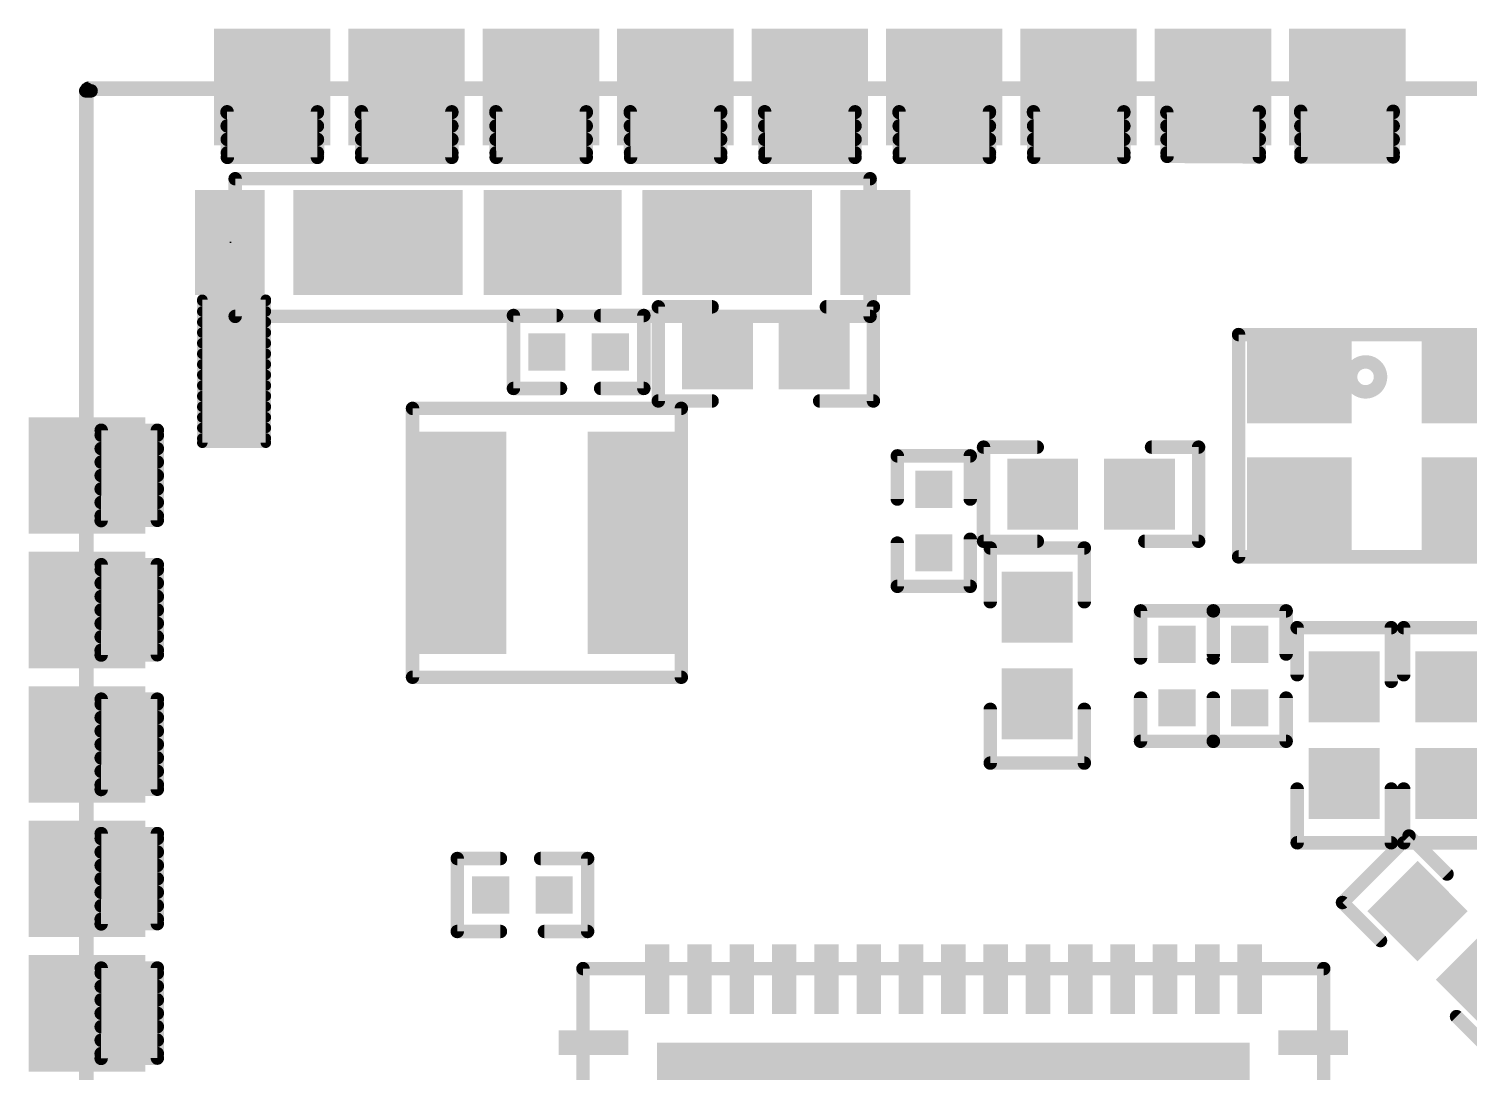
# Model space of a CAD drawing. Extents: x -11.5 to 17.2, y -4.8 to 16.3.
# Drawn here: x -10.93 to 2.68, y 6.48 to 16.33 of the extents above; entities that cross this region are included whole.
import ezdxf

# ---------------------------------------------------------------- set-up
doc = ezdxf.new("R2010")
doc.units = 0
for name, color, linetype in [('19', 53, 'CONTINUOUS'), ('20', 7, 'CONTINUOUS'), ('21', 253, 'CONTINUOUS'), ('29', 253, 'CONTINUOUS')]:
    doc.layers.add(name, color=color, linetype=linetype)

# ---------------------------------------------------------------- blocks, each defined once
blk = doc.blocks.new('RECT')
blk.add_solid([(-0.5, -0.5), (0.5, -0.5), (-0.5, 0.5), (0.5, 0.5)])
blk = doc.blocks.new('SQUAREP')
blk.add_solid([(-0.5, -0.5), (0.5, -0.5), (-0.5, 0.5), (0.5, 0.5)])

msp = doc.modelspace()

# ---------------------------------------------------------------- linework, layer by layer
at = {"layer": '19'}
msp.add_line((-9.0266, 14.318), (-9.0145, 14.318), dxfattribs=at)
at = {"layer": '20', "const_width": 0.0635}
for points in [[(-10.3568, 15.748, 1), (-10.4204, 15.748)], [(-10.3886, 15.7798, 1), (-10.3886, 15.7163)], [(-10.3632, 15.8052, 1), (-10.3632, 15.7416)], [(-10.3378, 15.7163, 1), (-10.3378, 15.7798)]]:
    msp.add_lwpolyline(points, format="xyb", dxfattribs=at)
at = {"layer": '20', "const_width": 0.127}
for points in [[(-10.3886, -4.2418), (-10.3886, 15.748)], [(-10.3886, 15.748), (-10.3378, 15.748)], [(-10.3632, 15.7734), (17.1196, 15.7734)]]:
    msp.add_lwpolyline(points, dxfattribs=at)
at = {"layer": '21'}
for points, const_width in [([(-10.377, 15.7962, 1), (-10.377, 15.7326)], 0.0635), ([(-10.3453, 15.7644, 1), (-10.4088, 15.7644)], 0.0635), ([(-8.9449, 14.918, 1), (-9.0084, 14.918)], 0.0635), ([(-8.9766, 14.9497, 1), (-8.9766, 14.8862)], 0.0635), ([(-2.9449, 14.918, 1), (-3.0084, 14.918)], 0.0635), ([(-2.9766, 14.8862, 1), (-2.9766, 14.9497)], 0.0635), ([(-4.9778, 13.7397, 1), (-4.9778, 13.6761)], 0.0635), ([(-4.9461, 13.7079, 1), (-5.0095, 13.7079)], 0.0635), ([(-4.4698, 13.6761, 1), (-4.4698, 13.7397)], 0.0635), ([(-3.3903, 13.7397, 1), (-3.3903, 13.6761)], 0.0635), ([(-2.9141, 13.7079, 1), (-2.9776, 13.7079)], 0.0635), ([(-2.9458, 13.6761, 1), (-2.9458, 13.7397)], 0.0635), ([(-8.9766, 13.6497, 1), (-8.9766, 13.5862)], 0.0635), ([(-9.0084, 13.618, 1), (-8.9449, 13.618)], 0.0635), ([(-6.347, 13.6577, 1), (-6.347, 13.5942)], 0.0635), ([(-6.3153, 13.6259, 1), (-6.3788, 13.6259)], 0.0635), ([(-5.939, 13.5942, 1), (-5.939, 13.6577)], 0.0635), ([(-5.523, 13.6577, 1), (-5.523, 13.5942)], 0.0635), ([(-5.0833, 13.6259, 1), (-5.1467, 13.6259)], 0.0635), ([(-5.115, 13.5942, 1), (-5.115, 13.6577)], 0.0635), ([(-3.0084, 13.618, 1), (-2.9449, 13.618)], 0.0635), ([(-2.9766, 13.5862, 1), (-2.9766, 13.6497)], 0.0635), ([(0.505, 13.4778, 1), (0.505, 13.4143)], 0.0635), ([(0.5368, 13.446, 1), (0.4733, 13.446)], 0.0635), ([(1.705, 12.9046, 1), (1.705, 13.1874, 1), (1.705, 12.9046)], 0.127), ([(-6.347, 12.9687, 1), (-6.347, 12.9052)], 0.0635), ([(-6.3788, 12.9369, 1), (-6.3153, 12.9369)], 0.0635), ([(-5.9025, 12.9052, 1), (-5.9025, 12.9687)], 0.0635), ([(-5.523, 12.9687, 1), (-5.523, 12.9052)], 0.0635), ([(-5.1467, 12.9369, 1), (-5.0833, 12.9369)], 0.0635), ([(-5.115, 12.9052, 1), (-5.115, 12.9687)], 0.0635), ([(-7.2691, 12.749, 1), (-7.3326, 12.749)], 0.0635), ([(-7.3008, 12.7808, 1), (-7.3008, 12.7172)], 0.0635), ([(-4.9778, 12.8507, 1), (-4.9778, 12.7872)], 0.0635), ([(-5.0095, 12.8189, 1), (-4.9461, 12.8189)], 0.0635), ([(-4.7291, 12.749, 1), (-4.7926, 12.749)], 0.0635), ([(-4.7608, 12.7172, 1), (-4.7608, 12.7808)], 0.0635), ([(-4.4698, 12.7872, 1), (-4.4698, 12.8507)], 0.0635), ([(-3.4538, 12.8507, 1), (-3.4538, 12.7872)], 0.0635), ([(-2.9776, 12.8189, 1), (-2.9141, 12.8189)], 0.0635), ([(-2.9458, 12.7872, 1), (-2.9458, 12.8507)], 0.0635), ([(-1.905, 12.4143, 1), (-1.905, 12.3507)], 0.0635), ([(-1.8733, 12.3825, 1), (-1.9367, 12.3825)], 0.0635), ([(-1.397, 12.3507, 1), (-1.397, 12.4143)], 0.0635), ([(-0.3175, 12.4143, 1), (-0.3175, 12.3507)], 0.0635), ([(0.1588, 12.3825, 1), (0.0953, 12.3825)], 0.0635), ([(0.127, 12.3507, 1), (0.127, 12.4143)], 0.0635), ([(-2.6877, 12.3, 1), (-2.7513, 12.3)], 0.0635), ([(-2.7195, 12.3318, 1), (-2.7195, 12.2683)], 0.0635), ([(-1.9988, 12.3, 1), (-2.0623, 12.3)], 0.0635), ([(-2.0305, 12.2683, 1), (-2.0305, 12.3318)], 0.0635), ([(-2.7513, 11.892, 1), (-2.6877, 11.892)], 0.0635), ([(-2.0623, 11.892, 1), (-1.9988, 11.892)], 0.0635), ([(-1.9988, 11.5125, 1), (-2.0623, 11.5125)], 0.0635), ([(-2.6877, 11.476, 1), (-2.7513, 11.476)], 0.0635), ([(-1.905, 11.5253, 1), (-1.905, 11.4618)], 0.0635), ([(-1.9367, 11.4935, 1), (-1.8733, 11.4935)], 0.0635), ([(-1.8415, 11.4618, 1), (-1.8415, 11.3982)], 0.0635), ([(-1.8098, 11.43, 1), (-1.8733, 11.43)], 0.0635), ([(-1.397, 11.4618, 1), (-1.397, 11.5253)], 0.0635), ([(-0.9207, 11.43, 1), (-0.9843, 11.43)], 0.0635), ([(-0.9525, 11.3982, 1), (-0.9525, 11.4618)], 0.0635), ([(-0.381, 11.5253, 1), (-0.381, 11.4618)], 0.0635), ([(0.0953, 11.4935, 1), (0.1588, 11.4935)], 0.0635), ([(0.127, 11.4618, 1), (0.127, 11.5253)], 0.0635), ([(0.505, 11.3778, 1), (0.505, 11.3142)], 0.0635), ([(0.4733, 11.346, 1), (0.5368, 11.346)], 0.0635), ([(-2.7513, 11.068, 1), (-2.6877, 11.068)], 0.0635), ([(-2.7195, 11.0998, 1), (-2.7195, 11.0363)], 0.0635), ([(-2.0623, 11.068, 1), (-1.9988, 11.068)], 0.0635), ([(-2.0305, 11.0363, 1), (-2.0305, 11.0998)], 0.0635), ([(-1.8733, 10.922, 1), (-1.8098, 10.922)], 0.0635), ([(-0.9843, 10.922, 1), (-0.9207, 10.922)], 0.0635), ([(-0.4215, 10.8678, 1), (-0.4215, 10.8042)], 0.0635), ([(-0.3898, 10.836, 1), (-0.4533, 10.836)], 0.0635), ([(0.2655, 10.8678, 1), (0.2655, 10.8042)], 0.0635), ([(0.2973, 10.836, 1), (0.2338, 10.836)], 0.0635), ([(0.2993, 10.836, 1), (0.2358, 10.836)], 0.0635), ([(0.2675, 10.8042, 1), (0.2675, 10.8678)], 0.0635), ([(0.9863, 10.836, 1), (0.9227, 10.836)], 0.0635), ([(0.9545, 10.8042, 1), (0.9545, 10.8678)], 0.0635), ([(1.0585, 10.709, 1), (1.0585, 10.6455)], 0.0635), ([(1.0902, 10.6772, 1), (1.0268, 10.6772)], 0.0635), ([(1.9792, 10.6772, 1), (1.9158, 10.6772)], 0.0635), ([(1.9475, 10.6455, 1), (1.9475, 10.709)], 0.0635), ([(2.0973, 10.6772, 1), (2.0337, 10.6772)], 0.0635), ([(2.0655, 10.709, 1), (2.0655, 10.6455)], 0.0635), ([(-0.4533, 10.3915, 1), (-0.3898, 10.3915)], 0.0635), ([(0.2338, 10.3915, 1), (0.2973, 10.3915)], 0.0635), ([(0.2358, 10.428, 1), (0.2993, 10.428)], 0.0635), ([(0.9227, 10.428, 1), (0.9863, 10.428)], 0.0635), ([(-7.3326, 10.209, 1), (-7.2691, 10.209)], 0.0635), ([(-7.3008, 10.2408, 1), (-7.3008, 10.1772)], 0.0635), ([(-4.7926, 10.209, 1), (-4.7291, 10.209)], 0.0635), ([(-4.7608, 10.1772, 1), (-4.7608, 10.2408)], 0.0635), ([(1.0268, 10.2327, 1), (1.0902, 10.2327)], 0.0635), ([(2.0337, 10.2327, 1), (2.0973, 10.2327)], 0.0635), ([(-0.3898, 10.012, 1), (-0.4533, 10.012)], 0.0635), ([(0.2973, 10.012, 1), (0.2338, 10.012)], 0.0635), ([(0.2993, 10.012, 1), (0.2358, 10.012)], 0.0635), ([(0.9863, 10.012, 1), (0.9227, 10.012)], 0.0635), ([(1.9158, 10.1692, 1), (1.9792, 10.1692)], 0.0635), ([(-1.8098, 9.906, 1), (-1.8733, 9.906)], 0.0635), ([(-0.9207, 9.906, 1), (-0.9843, 9.906)], 0.0635), ([(-0.4215, 9.6358, 1), (-0.4215, 9.5723)], 0.0635), ([(0.2655, 9.6358, 1), (0.2655, 9.5723)], 0.0635), ([(0.2675, 9.5723, 1), (0.2675, 9.6358)], 0.0635), ([(0.9545, 9.5723, 1), (0.9545, 9.6358)], 0.0635), ([(-0.4533, 9.604, 1), (-0.3898, 9.604)], 0.0635), ([(0.2338, 9.604, 1), (0.2973, 9.604)], 0.0635), ([(0.2358, 9.604, 1), (0.2993, 9.604)], 0.0635), ([(0.9227, 9.604, 1), (0.9863, 9.604)], 0.0635), ([(-1.8415, 9.4298, 1), (-1.8415, 9.3662)], 0.0635), ([(-1.8733, 9.398, 1), (-1.8098, 9.398)], 0.0635), ([(-0.9843, 9.398, 1), (-0.9207, 9.398)], 0.0635), ([(-0.9525, 9.3662, 1), (-0.9525, 9.4298)], 0.0635), ([(1.0902, 9.1532, 1), (1.0268, 9.1532)], 0.0635), ([(1.9792, 9.1532, 1), (1.9158, 9.1532)], 0.0635), ([(2.0973, 9.1532, 1), (2.0337, 9.1532)], 0.0635), ([(2.138, 8.732, 1), (2.0931, 8.6871)], 0.0635), ([(2.138, 8.6871, 1), (2.0931, 8.732)], 0.0635), ([(1.0585, 8.677, 1), (1.0585, 8.6135)], 0.0635), ([(1.0268, 8.6452, 1), (1.0902, 8.6452)], 0.0635), ([(1.9158, 8.6452, 1), (1.9792, 8.6452)], 0.0635), ([(1.9475, 8.6135, 1), (1.9475, 8.677)], 0.0635), ([(2.0337, 8.6452, 1), (2.0973, 8.6452)], 0.0635), ([(2.0655, 8.677, 1), (2.0655, 8.6135)], 0.0635), ([(-6.878, 8.5283, 1), (-6.878, 8.4648)], 0.0635), ([(-6.8463, 8.4965, 1), (-6.9097, 8.4965)], 0.0635), ([(-6.47, 8.4648, 1), (-6.47, 8.5283)], 0.0635), ([(-6.0905, 8.5283, 1), (-6.0905, 8.4648)], 0.0635), ([(-5.6143, 8.4965, 1), (-5.6777, 8.4965)], 0.0635), ([(-5.646, 8.4648, 1), (-5.646, 8.5283)], 0.0635), ([(2.4523, 8.3279, 1), (2.4972, 8.3728)], 0.0635), ([(1.5093, 8.1034, 1), (1.4644, 8.0585)], 0.0635), ([(1.4644, 8.1034, 1), (1.5093, 8.0585)], 0.0635), ([(-6.878, 7.8392, 1), (-6.878, 7.7758)], 0.0635), ([(-6.9097, 7.8075, 1), (-6.8463, 7.8075)], 0.0635), ([(-6.47, 7.7758, 1), (-6.47, 7.8392)], 0.0635), ([(-6.054, 7.8392, 1), (-6.054, 7.7758)], 0.0635), ([(-5.6777, 7.8075, 1), (-5.6143, 7.8075)], 0.0635), ([(-5.646, 7.7758, 1), (-5.646, 7.8392)], 0.0635), ([(1.8236, 7.6993, 1), (1.8686, 7.7442)], 0.0635), ([(-5.69, 7.4888, 1), (-5.69, 7.4253)], 0.0635), ([(-5.6583, 7.457, 1), (-5.7218, 7.457)], 0.0635), ([(1.3417, 7.457, 1), (1.2783, 7.457)], 0.0635), ([(1.31, 7.4253, 1), (1.31, 7.4888)], 0.0635), ([(2.587, 7.0257, 1), (2.5421, 6.9808)], 0.0635)]:
    msp.add_lwpolyline(points, format="xyb", dxfattribs=dict(at, const_width=const_width))
at = {"layer": '21', "const_width": 0.127}
for points in [[(17.123, 15.7644), (-10.377, 15.7644)], [(-10.377, -4.2356), (-10.377, 15.7644)], [(-8.9766, 14.918), (-8.9766, 13.618)], [(-2.9766, 14.918), (-8.9766, 14.918)], [(-2.9766, 13.618), (-2.9766, 14.918)], [(-4.9778, 12.8189), (-4.9778, 13.7079)], [(-4.9778, 13.7079), (-4.4698, 13.7079)], [(-2.9458, 13.7079), (-3.3903, 13.7079)], [(-2.9458, 12.8189), (-2.9458, 13.7079)], [(-8.9766, 13.618), (-2.9766, 13.618)], [(-5.939, 13.6259), (-6.347, 13.6259)], [(-6.347, 13.6259), (-6.347, 12.9369)], [(-5.523, 13.6259), (-5.115, 13.6259)], [(-5.115, 13.6259), (-5.115, 12.9369)], [(0.505, 13.446), (3.205, 13.446)], [(0.505, 11.346), (0.505, 13.446)], [(-6.347, 12.9369), (-5.9025, 12.9369)], [(-5.115, 12.9369), (-5.523, 12.9369)], [(-7.3008, 10.209), (-7.3008, 12.749)], [(-7.3008, 12.749), (-4.7608, 12.749)], [(-4.4698, 12.8189), (-4.9778, 12.8189)], [(-4.7608, 12.749), (-4.7608, 10.209)], [(-3.4538, 12.8189), (-2.9458, 12.8189)], [(-1.905, 11.4935), (-1.905, 12.3825)], [(-1.905, 12.3825), (-1.397, 12.3825)], [(0.127, 12.3825), (-0.3175, 12.3825)], [(0.127, 11.4935), (0.127, 12.3825)], [(-2.7195, 11.892), (-2.7195, 12.3)], [(-2.7195, 12.3), (-2.0305, 12.3)], [(-2.0305, 12.3), (-2.0305, 11.892)], [(-2.0305, 11.068), (-2.0305, 11.5125)], [(-2.7195, 11.476), (-2.7195, 11.068)], [(-1.397, 11.4935), (-1.905, 11.4935)], [(-0.9525, 11.43), (-1.8415, 11.43)], [(-1.8415, 11.43), (-1.8415, 10.922)], [(-0.9525, 10.922), (-0.9525, 11.43)], [(-0.381, 11.4935), (0.127, 11.4935)], [(3.205, 11.346), (0.505, 11.346)], [(-2.7195, 11.068), (-2.0305, 11.068)], [(0.2675, 10.836), (-0.4215, 10.836)], [(-0.4215, 10.836), (-0.4215, 10.3915)], [(0.9545, 10.836), (0.2655, 10.836)], [(0.2655, 10.836), (0.2655, 10.3915)], [(0.2675, 10.428), (0.2675, 10.836)], [(0.9545, 10.428), (0.9545, 10.836)], [(1.9475, 10.6772), (1.0585, 10.6772)], [(1.0585, 10.6772), (1.0585, 10.2327)], [(1.9475, 10.1692), (1.9475, 10.6772)], [(2.9545, 10.6772), (2.0655, 10.6772)], [(2.0655, 10.6772), (2.0655, 10.2327)], [(-4.7608, 10.209), (-7.3008, 10.209)], [(-0.4215, 9.604), (-0.4215, 10.012)], [(0.2655, 9.604), (0.2655, 10.012)], [(0.2675, 10.012), (0.2675, 9.604)], [(0.9545, 10.012), (0.9545, 9.604)], [(-1.8415, 9.906), (-1.8415, 9.398)], [(-0.9525, 9.398), (-0.9525, 9.906)], [(0.2675, 9.604), (-0.4215, 9.604)], [(0.9545, 9.604), (0.2655, 9.604)], [(-1.8415, 9.398), (-0.9525, 9.398)], [(1.0585, 8.6452), (1.0585, 9.1532)], [(1.9475, 9.1532), (1.9475, 8.6452)], [(2.0655, 8.6452), (2.0655, 9.1532)], [(1.4869, 8.0809), (2.1155, 8.7095)], [(2.1155, 8.7095), (2.4747, 8.3503)], [(1.9475, 8.6452), (1.0585, 8.6452)], [(2.9545, 8.6452), (2.0655, 8.6452)], [(-6.878, 7.8075), (-6.878, 8.4965)], [(-6.878, 8.4965), (-6.47, 8.4965)], [(-5.646, 8.4965), (-6.0905, 8.4965)], [(-5.646, 7.8075), (-5.646, 8.4965)], [(1.8461, 7.7217), (1.4869, 8.0809)], [(-6.47, 7.8075), (-6.878, 7.8075)], [(-6.054, 7.8075), (-5.646, 7.8075)], [(-5.69, 7.457), (1.31, 7.457)], [(-5.69, 0.457), (-5.69, 7.457)], [(1.31, 0.457), (1.31, 7.457)], [(2.5645, 7.0033), (2.9237, 6.6441)]]:
    msp.add_lwpolyline(points, dxfattribs=at)
at = {"layer": '29'}
for points, const_width in [([(-9.0213, 15.5506, 1), (-9.0848, 15.5502)], 0.0635), ([(-9.053, 15.5752, 1), (-9.053, 15.5116)], 0.0635), ([(-9.053, 15.5821, 1), (-9.053, 15.5186)], 0.0635), ([(-8.1674, 15.5499, 1), (-8.2309, 15.5499)], 0.0635), ([(-8.1991, 15.5181, 1), (-8.1991, 15.5816)], 0.0635), ([(-8.1991, 15.5116, 1), (-8.1991, 15.5752)], 0.0635), ([(-7.7513, 15.5506, 1), (-7.8148, 15.5502)], 0.0635), ([(-7.783, 15.5752, 1), (-7.783, 15.5116)], 0.0635), ([(-7.783, 15.5821, 1), (-7.783, 15.5186)], 0.0635), ([(-6.8974, 15.5499, 1), (-6.9609, 15.5499)], 0.0635), ([(-6.9291, 15.5181, 1), (-6.9291, 15.5816)], 0.0635), ([(-6.9291, 15.5116, 1), (-6.9291, 15.5752)], 0.0635), ([(-6.4813, 15.5506, 1), (-6.5448, 15.5502)], 0.0635), ([(-6.513, 15.5752, 1), (-6.513, 15.5116)], 0.0635), ([(-6.513, 15.5821, 1), (-6.513, 15.5186)], 0.0635), ([(-5.6274, 15.5499, 1), (-5.6909, 15.5499)], 0.0635), ([(-5.6591, 15.5181, 1), (-5.6591, 15.5816)], 0.0635), ([(-5.6591, 15.5116, 1), (-5.6591, 15.5752)], 0.0635), ([(-5.2113, 15.5506, 1), (-5.2748, 15.5502)], 0.0635), ([(-5.243, 15.5752, 1), (-5.243, 15.5116)], 0.0635), ([(-5.243, 15.5821, 1), (-5.243, 15.5186)], 0.0635), ([(-4.3574, 15.5499, 1), (-4.4209, 15.5499)], 0.0635), ([(-4.3891, 15.5181, 1), (-4.3891, 15.5816)], 0.0635), ([(-4.3891, 15.5116, 1), (-4.3891, 15.5752)], 0.0635), ([(-3.9413, 15.5506, 1), (-4.0048, 15.5502)], 0.0635), ([(-3.973, 15.5752, 1), (-3.973, 15.5116)], 0.0635), ([(-3.973, 15.5821, 1), (-3.973, 15.5186)], 0.0635), ([(-3.0874, 15.5499, 1), (-3.1509, 15.5499)], 0.0635), ([(-3.1191, 15.5181, 1), (-3.1191, 15.5816)], 0.0635), ([(-3.1191, 15.5116, 1), (-3.1191, 15.5752)], 0.0635), ([(-2.6713, 15.5506, 1), (-2.7348, 15.5502)], 0.0635), ([(-2.703, 15.5752, 1), (-2.703, 15.5116)], 0.0635), ([(-2.703, 15.5821, 1), (-2.703, 15.5186)], 0.0635), ([(-1.8174, 15.5499, 1), (-1.8809, 15.5499)], 0.0635), ([(-1.8491, 15.5181, 1), (-1.8491, 15.5816)], 0.0635), ([(-1.8491, 15.5116, 1), (-1.8491, 15.5752)], 0.0635), ([(-1.4013, 15.5506, 1), (-1.4648, 15.5502)], 0.0635), ([(-1.433, 15.5752, 1), (-1.433, 15.5116)], 0.0635), ([(-1.433, 15.5821, 1), (-1.433, 15.5186)], 0.0635), ([(-0.5474, 15.5499, 1), (-0.6109, 15.5499)], 0.0635), ([(-0.5791, 15.5181, 1), (-0.5791, 15.5816)], 0.0635), ([(-0.5791, 15.5116, 1), (-0.5791, 15.5752)], 0.0635), ([(-0.1413, 15.5456, 1), (-0.2048, 15.5452)], 0.0635), ([(-0.1732, 15.5771, 1), (-0.1729, 15.5136)], 0.0635), ([(-0.173, 15.5752, 1), (-0.173, 15.5116)], 0.0635), ([(0.7326, 15.5499, 1), (0.6691, 15.5499)], 0.0635), ([(0.701, 15.5181, 1), (0.7007, 15.5816)], 0.0635), ([(0.7009, 15.5116, 1), (0.7009, 15.5752)], 0.0635), ([(1.1237, 15.5556, 1), (1.0602, 15.5552)], 0.0635), ([(1.092, 15.5871, 1), (1.092, 15.5236)], 0.0635), ([(1.0921, 15.5752, 1), (1.0921, 15.5116)], 0.0635), ([(1.9976, 15.5549, 1), (1.9341, 15.5549)], 0.0635), ([(1.9659, 15.5231, 1), (1.9659, 15.5866)], 0.0635), ([(1.9659, 15.5116, 1), (1.9659, 15.5752)], 0.0635), ([(-9.0522, 15.4482, 1), (-9.0522, 15.3847)], 0.0635), ([(-8.1991, 15.3847, 1), (-8.1991, 15.4482)], 0.0635), ([(-7.7822, 15.4482, 1), (-7.7822, 15.3847)], 0.0635), ([(-6.9291, 15.3847, 1), (-6.9291, 15.4482)], 0.0635), ([(-6.5122, 15.4482, 1), (-6.5122, 15.3847)], 0.0635), ([(-5.6591, 15.3847, 1), (-5.6591, 15.4482)], 0.0635), ([(-5.2422, 15.4482, 1), (-5.2422, 15.3847)], 0.0635), ([(-4.3891, 15.3847, 1), (-4.3891, 15.4482)], 0.0635), ([(-3.9722, 15.4482, 1), (-3.9722, 15.3847)], 0.0635), ([(-3.1191, 15.3847, 1), (-3.1191, 15.4482)], 0.0635), ([(-2.7022, 15.4482, 1), (-2.7022, 15.3847)], 0.0635), ([(-1.8491, 15.3847, 1), (-1.8491, 15.4482)], 0.0635), ([(-1.4322, 15.4482, 1), (-1.4322, 15.3847)], 0.0635), ([(-0.5791, 15.3847, 1), (-0.5791, 15.4482)], 0.0635), ([(-0.1722, 15.4482, 1), (-0.1722, 15.3847)], 0.0635), ([(0.7009, 15.3847, 1), (0.7009, 15.4482)], 0.0635), ([(1.0929, 15.4482, 1), (1.0929, 15.3847)], 0.0635), ([(1.9659, 15.3847, 1), (1.9659, 15.4482)], 0.0635), ([(-9.0514, 15.3212, 1), (-9.0514, 15.2576)], 0.0635), ([(-8.1991, 15.2576, 1), (-8.1991, 15.3212)], 0.0635), ([(-7.7814, 15.3212, 1), (-7.7814, 15.2576)], 0.0635), ([(-6.9291, 15.2576, 1), (-6.9291, 15.3212)], 0.0635), ([(-6.5114, 15.3212, 1), (-6.5114, 15.2576)], 0.0635), ([(-5.6591, 15.2576, 1), (-5.6591, 15.3212)], 0.0635), ([(-5.2414, 15.3212, 1), (-5.2414, 15.2576)], 0.0635), ([(-4.3891, 15.2576, 1), (-4.3891, 15.3212)], 0.0635), ([(-3.9714, 15.3212, 1), (-3.9714, 15.2576)], 0.0635), ([(-3.1191, 15.2576, 1), (-3.1191, 15.3212)], 0.0635), ([(-2.7014, 15.3212, 1), (-2.7014, 15.2576)], 0.0635), ([(-1.8491, 15.2576, 1), (-1.8491, 15.3212)], 0.0635), ([(-1.4314, 15.3212, 1), (-1.4314, 15.2576)], 0.0635), ([(-0.5791, 15.2576, 1), (-0.5791, 15.3212)], 0.0635), ([(-0.1713, 15.3212, 1), (-0.1713, 15.2576)], 0.0635), ([(0.7009, 15.2576, 1), (0.7009, 15.3212)], 0.0635), ([(1.0937, 15.3212, 1), (1.0937, 15.2576)], 0.0635), ([(1.9659, 15.2576, 1), (1.9659, 15.3212)], 0.0635), ([(-9.0505, 15.1942, 1), (-9.0505, 15.1306)], 0.0635), ([(-9.0503, 15.1511, 1), (-9.0503, 15.0876)], 0.0635), ([(-9.082, 15.1192, 1), (-9.0185, 15.1196)], 0.0635), ([(-8.2309, 15.1194, 1), (-8.1674, 15.1194)], 0.0635), ([(-8.1991, 15.1306, 1), (-8.1991, 15.1942)], 0.0635), ([(-8.1991, 15.0876, 1), (-8.1991, 15.1511)], 0.0635), ([(-7.7805, 15.1942, 1), (-7.7805, 15.1306)], 0.0635), ([(-7.7803, 15.1511, 1), (-7.7803, 15.0876)], 0.0635), ([(-7.812, 15.1192, 1), (-7.7485, 15.1196)], 0.0635), ([(-6.9609, 15.1194, 1), (-6.8974, 15.1194)], 0.0635), ([(-6.9291, 15.1306, 1), (-6.9291, 15.1942)], 0.0635), ([(-6.9291, 15.0876, 1), (-6.9291, 15.1511)], 0.0635), ([(-6.5105, 15.1942, 1), (-6.5105, 15.1306)], 0.0635), ([(-6.5103, 15.1511, 1), (-6.5103, 15.0876)], 0.0635), ([(-6.542, 15.1192, 1), (-6.4785, 15.1196)], 0.0635), ([(-5.6909, 15.1194, 1), (-5.6274, 15.1194)], 0.0635), ([(-5.6591, 15.1306, 1), (-5.6591, 15.1942)], 0.0635), ([(-5.6591, 15.0876, 1), (-5.6591, 15.1511)], 0.0635), ([(-5.2405, 15.1942, 1), (-5.2405, 15.1306)], 0.0635), ([(-5.2403, 15.1511, 1), (-5.2403, 15.0876)], 0.0635), ([(-5.272, 15.1192, 1), (-5.2085, 15.1196)], 0.0635), ([(-4.4209, 15.1194, 1), (-4.3574, 15.1194)], 0.0635), ([(-4.3891, 15.1306, 1), (-4.3891, 15.1942)], 0.0635), ([(-4.3891, 15.0876, 1), (-4.3891, 15.1511)], 0.0635), ([(-3.9705, 15.1942, 1), (-3.9705, 15.1306)], 0.0635), ([(-3.9703, 15.1511, 1), (-3.9703, 15.0876)], 0.0635), ([(-4.002, 15.1192, 1), (-3.9385, 15.1196)], 0.0635), ([(-3.1509, 15.1194, 1), (-3.0874, 15.1194)], 0.0635), ([(-3.1191, 15.1306, 1), (-3.1191, 15.1942)], 0.0635), ([(-3.1191, 15.0876, 1), (-3.1191, 15.1511)], 0.0635), ([(-2.7005, 15.1942, 1), (-2.7005, 15.1306)], 0.0635), ([(-2.7003, 15.1511, 1), (-2.7003, 15.0876)], 0.0635), ([(-2.732, 15.1192, 1), (-2.6685, 15.1196)], 0.0635), ([(-1.8809, 15.1194, 1), (-1.8174, 15.1194)], 0.0635), ([(-1.8491, 15.1306, 1), (-1.8491, 15.1942)], 0.0635), ([(-1.8491, 15.0876, 1), (-1.8491, 15.1511)], 0.0635), ([(-1.4305, 15.1942, 1), (-1.4305, 15.1306)], 0.0635), ([(-1.4303, 15.1511, 1), (-1.4303, 15.0876)], 0.0635), ([(-1.462, 15.1192, 1), (-1.3985, 15.1196)], 0.0635), ([(-0.6109, 15.1194, 1), (-0.5474, 15.1194)], 0.0635), ([(-0.5791, 15.1306, 1), (-0.5791, 15.1942)], 0.0635), ([(-0.5791, 15.0876, 1), (-0.5791, 15.1511)], 0.0635), ([(-0.1705, 15.1942, 1), (-0.1705, 15.1306)], 0.0635), ([(-0.1701, 15.1611, 1), (-0.1704, 15.0976)], 0.0635), ([(-0.202, 15.1292, 1), (-0.1385, 15.1296)], 0.0635), ([(0.6691, 15.1244, 1), (0.7326, 15.1244)], 0.0635), ([(0.7007, 15.0926, 1), (0.7011, 15.1561)], 0.0635), ([(0.7009, 15.1306, 1), (0.7009, 15.1942)], 0.0635), ([(1.0945, 15.1942, 1), (1.0945, 15.1306)], 0.0635), ([(1.0947, 15.1561, 1), (1.0947, 15.0926)], 0.0635), ([(1.063, 15.1242, 1), (1.1265, 15.1246)], 0.0635), ([(1.9341, 15.1244, 1), (1.9976, 15.1244)], 0.0635), ([(1.9659, 15.1306, 1), (1.9659, 15.1942)], 0.0635), ([(1.9659, 15.0926, 1), (1.9659, 15.1561)], 0.0635), ([(-9.262, 13.7744, 1), (-9.312, 13.7744)], 0.05), ([(-9.287, 13.7994, 1), (-9.287, 13.7494)], 0.05), ([(-9.287, 13.7894, 1), (-9.287, 13.7394)], 0.05), ([(-8.662, 13.7744, 1), (-8.712, 13.7744)], 0.05), ([(-8.687, 13.7494, 1), (-8.687, 13.7994)], 0.05), ([(-8.687, 13.7394, 1), (-8.687, 13.7894)], 0.05), ([(-9.287, 13.6894, 1), (-9.287, 13.6394)], 0.05), ([(-9.287, 13.5894, 1), (-9.287, 13.5394)], 0.05), ([(-8.687, 13.6394, 1), (-8.687, 13.6894)], 0.05), ([(-8.687, 13.5394, 1), (-8.687, 13.5894)], 0.05), ([(-9.287, 13.4894, 1), (-9.287, 13.4394)], 0.05), ([(-8.687, 13.4394, 1), (-8.687, 13.4894)], 0.05), ([(-9.287, 13.3894, 1), (-9.287, 13.3394)], 0.05), ([(-8.687, 13.3394, 1), (-8.687, 13.3894)], 0.05), ([(-9.287, 13.2894, 1), (-9.287, 13.2394)], 0.05), ([(-9.287, 13.1894, 1), (-9.287, 13.1394)], 0.05), ([(-8.687, 13.2394, 1), (-8.687, 13.2894)], 0.05), ([(-8.687, 13.1394, 1), (-8.687, 13.1894)], 0.05), ([(-9.287, 13.0894, 1), (-9.287, 13.0394)], 0.05), ([(-8.687, 13.0394, 1), (-8.687, 13.0894)], 0.05), ([(-9.287, 12.9894, 1), (-9.287, 12.9394)], 0.05), ([(-8.687, 12.9394, 1), (-8.687, 12.9894)], 0.05), ([(-9.287, 12.8894, 1), (-9.287, 12.8394)], 0.05), ([(-9.287, 12.7894, 1), (-9.287, 12.7394)], 0.05), ([(-8.687, 12.8394, 1), (-8.687, 12.8894)], 0.05), ([(-8.687, 12.7394, 1), (-8.687, 12.7894)], 0.05), ([(-9.287, 12.6894, 1), (-9.287, 12.6394)], 0.05), ([(-8.687, 12.6394, 1), (-8.687, 12.6894)], 0.05), ([(-10.2425, 12.5272, 1), (-10.2425, 12.4636)], 0.0635), ([(-10.2107, 12.5423, 1), (-10.2742, 12.5423)], 0.0635), ([(-10.2425, 12.574, 1), (-10.2425, 12.5105)], 0.0635), ([(-9.6802, 12.5423, 1), (-9.7437, 12.5423)], 0.0635), ([(-9.712, 12.5105, 1), (-9.712, 12.574)], 0.0635), ([(-9.712, 12.4636, 1), (-9.712, 12.5272)], 0.0635), ([(-9.287, 12.5894, 1), (-9.287, 12.5394)], 0.05), ([(-8.687, 12.5394, 1), (-8.687, 12.5894)], 0.05), ([(-10.2426, 12.4002, 1), (-10.2426, 12.3367)], 0.0635), ([(-9.712, 12.3367, 1), (-9.712, 12.4002)], 0.0635), ([(-9.287, 12.4894, 1), (-9.287, 12.4394)], 0.05), ([(-9.287, 12.4494, 1), (-9.287, 12.3994)], 0.05), ([(-9.312, 12.4244, 1), (-9.262, 12.4244)], 0.05), ([(-8.712, 12.4244, 1), (-8.662, 12.4244)], 0.05), ([(-8.687, 12.4394, 1), (-8.687, 12.4894)], 0.05), ([(-8.687, 12.3994, 1), (-8.687, 12.4494)], 0.05), ([(-10.2426, 12.2732, 1), (-10.2426, 12.2096)], 0.0635), ([(-9.712, 12.2096, 1), (-9.712, 12.2732)], 0.0635), ([(-10.2427, 12.1462, 1), (-10.2427, 12.0826)], 0.0635), ([(-9.712, 12.0826, 1), (-9.712, 12.1462)], 0.0635), ([(-10.2428, 12.0192, 1), (-10.2428, 11.9557)], 0.0635), ([(-9.712, 11.9557, 1), (-9.712, 12.0192)], 0.0635), ([(-10.2429, 11.8922, 1), (-10.2429, 11.8286)], 0.0635), ([(-9.712, 11.8286, 1), (-9.712, 11.8922)], 0.0635), ([(-10.2431, 11.7201, 1), (-10.2428, 11.6566)], 0.0635), ([(-10.2429, 11.7652, 1), (-10.2429, 11.7017)], 0.0635), ([(-10.2747, 11.6884, 1), (-10.2112, 11.6884)], 0.0635), ([(-9.7437, 11.6911, 1), (-9.6802, 11.6911)], 0.0635), ([(-9.7118, 11.6594, 1), (-9.7121, 11.7229)], 0.0635), ([(-9.712, 11.7017, 1), (-9.712, 11.7652)], 0.0635), ([(-10.2107, 11.2723, 1), (-10.2742, 11.2723)], 0.0635), ([(-10.2425, 11.304, 1), (-10.2425, 11.2405)], 0.0635), ([(-9.6802, 11.2723, 1), (-9.7437, 11.2723)], 0.0635), ([(-9.712, 11.2405, 1), (-9.712, 11.304)], 0.0635), ([(-10.2426, 11.1302, 1), (-10.2426, 11.0666)], 0.0635), ([(-10.2425, 11.2572, 1), (-10.2425, 11.1936)], 0.0635), ([(-9.712, 11.1936, 1), (-9.712, 11.2572)], 0.0635), ([(-9.712, 11.0666, 1), (-9.712, 11.1302)], 0.0635), ([(-10.2426, 11.0032, 1), (-10.2426, 10.9397)], 0.0635), ([(-9.712, 10.9397, 1), (-9.712, 11.0032)], 0.0635), ([(-10.2427, 10.8762, 1), (-10.2427, 10.8126)], 0.0635), ([(-9.712, 10.8126, 1), (-9.712, 10.8762)], 0.0635), ([(-10.2428, 10.7492, 1), (-10.2428, 10.6857)], 0.0635), ([(-9.712, 10.6857, 1), (-9.712, 10.7492)], 0.0635), ([(-10.2429, 10.6222, 1), (-10.2429, 10.5587)], 0.0635), ([(-9.712, 10.5587, 1), (-9.712, 10.6222)], 0.0635), ([(-10.2429, 10.4952, 1), (-10.2429, 10.4316)], 0.0635), ([(-10.2431, 10.4501, 1), (-10.2428, 10.3866)], 0.0635), ([(-9.7118, 10.3894, 1), (-9.7121, 10.4529)], 0.0635), ([(-9.712, 10.4316, 1), (-9.712, 10.4952)], 0.0635), ([(-10.2747, 10.4184, 1), (-10.2112, 10.4184)], 0.0635), ([(-9.7437, 10.4211, 1), (-9.6802, 10.4211)], 0.0635), ([(-10.2425, 10.034, 1), (-10.2425, 9.9705)], 0.0635), ([(-10.2107, 10.0023, 1), (-10.2742, 10.0023)], 0.0635), ([(-10.2425, 9.9872, 1), (-10.2425, 9.9237)], 0.0635), ([(-9.6802, 10.0023, 1), (-9.7437, 10.0023)], 0.0635), ([(-9.712, 9.9705, 1), (-9.712, 10.034)], 0.0635), ([(-9.712, 9.9237, 1), (-9.712, 9.9872)], 0.0635), ([(-10.2426, 9.8602, 1), (-10.2426, 9.7966)], 0.0635), ([(-9.712, 9.7966, 1), (-9.712, 9.8602)], 0.0635), ([(-10.2426, 9.7332, 1), (-10.2426, 9.6696)], 0.0635), ([(-9.712, 9.6696, 1), (-9.712, 9.7332)], 0.0635), ([(-10.2427, 9.6062, 1), (-10.2427, 9.5427)], 0.0635), ([(-9.712, 9.5427, 1), (-9.712, 9.6062)], 0.0635), ([(-10.2428, 9.4792, 1), (-10.2428, 9.4156)], 0.0635), ([(-9.712, 9.4156, 1), (-9.712, 9.4792)], 0.0635), ([(-10.2429, 9.3522, 1), (-10.2429, 9.2887)], 0.0635), ([(-10.2429, 9.2252, 1), (-10.2429, 9.1616)], 0.0635), ([(-9.712, 9.2887, 1), (-9.712, 9.3522)], 0.0635), ([(-9.712, 9.1616, 1), (-9.712, 9.2252)], 0.0635), ([(-10.2431, 9.1801, 1), (-10.2428, 9.1166)], 0.0635), ([(-10.2747, 9.1484, 1), (-10.2112, 9.1484)], 0.0635), ([(-9.7437, 9.1511, 1), (-9.6802, 9.1511)], 0.0635), ([(-9.7118, 9.1194, 1), (-9.7121, 9.1829)], 0.0635), ([(-10.2425, 8.7172, 1), (-10.2425, 8.6536)], 0.0635), ([(-10.2107, 8.7323, 1), (-10.2742, 8.7323)], 0.0635), ([(-10.2425, 8.764, 1), (-10.2425, 8.7005)], 0.0635), ([(-9.6802, 8.7323, 1), (-9.7437, 8.7323)], 0.0635), ([(-9.712, 8.7005, 1), (-9.712, 8.764)], 0.0635), ([(-9.712, 8.6536, 1), (-9.712, 8.7172)], 0.0635), ([(-10.2426, 8.5902, 1), (-10.2426, 8.5267)], 0.0635), ([(-9.712, 8.5267, 1), (-9.712, 8.5902)], 0.0635), ([(-10.2426, 8.4632, 1), (-10.2426, 8.3996)], 0.0635), ([(-9.712, 8.3996, 1), (-9.712, 8.4632)], 0.0635), ([(-10.2427, 8.3362, 1), (-10.2427, 8.2727)], 0.0635), ([(-9.712, 8.2727, 1), (-9.712, 8.3362)], 0.0635), ([(-10.2428, 8.2092, 1), (-10.2428, 8.1456)], 0.0635), ([(-9.712, 8.1456, 1), (-9.712, 8.2092)], 0.0635), ([(-10.2429, 8.0822, 1), (-10.2429, 8.0186)], 0.0635), ([(-9.712, 8.0186, 1), (-9.712, 8.0822)], 0.0635), ([(-10.2431, 7.9101, 1), (-10.2428, 7.8466)], 0.0635), ([(-10.2429, 7.9551, 1), (-10.2429, 7.8917)], 0.0635), ([(-10.2747, 7.8784, 1), (-10.2112, 7.8784)], 0.0635), ([(-9.7437, 7.8811, 1), (-9.6802, 7.8811)], 0.0635), ([(-9.7118, 7.8494, 1), (-9.7121, 7.9129)], 0.0635), ([(-9.712, 7.8917, 1), (-9.712, 7.9551)], 0.0635), ([(-10.2107, 7.4623, 1), (-10.2742, 7.4623)], 0.0635), ([(-10.2425, 7.494, 1), (-10.2425, 7.4305)], 0.0635), ([(-9.6802, 7.4623, 1), (-9.7437, 7.4623)], 0.0635), ([(-9.712, 7.4305, 1), (-9.712, 7.494)], 0.0635), ([(-10.2426, 7.3201, 1), (-10.2426, 7.2567)], 0.0635), ([(-10.2425, 7.4471, 1), (-10.2425, 7.3837)], 0.0635), ([(-9.712, 7.3837, 1), (-9.712, 7.4471)], 0.0635), ([(-9.712, 7.2567, 1), (-9.712, 7.3201)], 0.0635), ([(-10.2426, 7.1932, 1), (-10.2426, 7.1297)], 0.0635), ([(-9.712, 7.1297, 1), (-9.712, 7.1932)], 0.0635), ([(-10.2427, 7.0662, 1), (-10.2427, 7.0027)], 0.0635), ([(-9.712, 7.0027, 1), (-9.712, 7.0662)], 0.0635), ([(-10.2428, 6.9391, 1), (-10.2428, 6.8757)], 0.0635), ([(-9.712, 6.8757, 1), (-9.712, 6.9391)], 0.0635), ([(-10.2429, 6.8121, 1), (-10.2429, 6.7487)], 0.0635), ([(-9.712, 6.7487, 1), (-9.712, 6.8121)], 0.0635), ([(-10.2431, 6.6401, 1), (-10.2428, 6.5766)], 0.0635), ([(-10.2429, 6.6852, 1), (-10.2429, 6.6217)], 0.0635), ([(-9.7118, 6.5794, 1), (-9.7121, 6.6429)], 0.0635), ([(-9.712, 6.6217, 1), (-9.712, 6.6852)], 0.0635), ([(-10.2747, 6.6084, 1), (-10.2112, 6.6084)], 0.0635), ([(-9.7437, 6.6111, 1), (-9.6802, 6.6111)], 0.0635)]:
    msp.add_lwpolyline(points, format="xyb", dxfattribs=dict(at, const_width=const_width))
for points, const_width in [([(-9.0503, 15.1194), (-9.053, 15.5504)], 0.127), ([(-9.053, 15.5504), (-8.1991, 15.5499)], 0.127), ([(-9.053, 15.5434), (-8.1991, 15.5434)], 0.127), ([(-8.1991, 15.5499), (-8.1991, 15.1194)], 0.127), ([(-7.7803, 15.1194), (-7.783, 15.5504)], 0.127), ([(-7.783, 15.5504), (-6.9291, 15.5499)], 0.127), ([(-7.783, 15.5434), (-6.9291, 15.5434)], 0.127), ([(-6.9291, 15.5499), (-6.9291, 15.1194)], 0.127), ([(-6.5103, 15.1194), (-6.513, 15.5504)], 0.127), ([(-6.513, 15.5504), (-5.6591, 15.5499)], 0.127), ([(-6.513, 15.5434), (-5.6591, 15.5434)], 0.127), ([(-5.6591, 15.5499), (-5.6591, 15.1194)], 0.127), ([(-5.2403, 15.1194), (-5.243, 15.5504)], 0.127), ([(-5.243, 15.5504), (-4.3891, 15.5499)], 0.127), ([(-5.243, 15.5434), (-4.3891, 15.5434)], 0.127), ([(-4.3891, 15.5499), (-4.3891, 15.1194)], 0.127), ([(-3.9703, 15.1194), (-3.973, 15.5504)], 0.127), ([(-3.973, 15.5504), (-3.1191, 15.5499)], 0.127), ([(-3.973, 15.5434), (-3.1191, 15.5434)], 0.127), ([(-3.1191, 15.5499), (-3.1191, 15.1194)], 0.127), ([(-2.7003, 15.1194), (-2.703, 15.5504)], 0.127), ([(-2.703, 15.5504), (-1.8491, 15.5499)], 0.127), ([(-2.703, 15.5434), (-1.8491, 15.5434)], 0.127), ([(-1.8491, 15.5499), (-1.8491, 15.1194)], 0.127), ([(-1.4303, 15.1194), (-1.433, 15.5504)], 0.127), ([(-1.433, 15.5504), (-0.5791, 15.5499)], 0.127), ([(-1.433, 15.5434), (-0.5791, 15.5434)], 0.127), ([(-0.5791, 15.5499), (-0.5791, 15.1194)], 0.127), ([(-0.173, 15.5454), (0.7009, 15.5499)], 0.127), ([(-0.1703, 15.1294), (-0.173, 15.5454)], 0.127), ([(-0.173, 15.5434), (0.7009, 15.5434)], 0.127), ([(0.7009, 15.5499), (0.7009, 15.1244)], 0.127), ([(1.0947, 15.1244), (1.092, 15.5554)], 0.127), ([(1.092, 15.5554), (1.9659, 15.5549)], 0.127), ([(1.0921, 15.5434), (1.9659, 15.5434)], 0.127), ([(1.9659, 15.5549), (1.9659, 15.1244)], 0.127), ([(-9.0522, 15.4164), (-8.1991, 15.4164)], 0.127), ([(-7.7822, 15.4164), (-6.9291, 15.4164)], 0.127), ([(-6.5122, 15.4164), (-5.6591, 15.4164)], 0.127), ([(-5.2422, 15.4164), (-4.3891, 15.4164)], 0.127), ([(-3.9722, 15.4164), (-3.1191, 15.4164)], 0.127), ([(-2.7022, 15.4164), (-1.8491, 15.4164)], 0.127), ([(-1.4322, 15.4164), (-0.5791, 15.4164)], 0.127), ([(-0.1722, 15.4164), (0.7009, 15.4164)], 0.127), ([(1.0929, 15.4164), (1.9659, 15.4164)], 0.127), ([(-9.0514, 15.2894), (-8.1991, 15.2894)], 0.127), ([(-7.7814, 15.2894), (-6.9291, 15.2894)], 0.127), ([(-6.5114, 15.2894), (-5.6591, 15.2894)], 0.127), ([(-5.2414, 15.2894), (-4.3891, 15.2894)], 0.127), ([(-3.9714, 15.2894), (-3.1191, 15.2894)], 0.127), ([(-2.7014, 15.2894), (-1.8491, 15.2894)], 0.127), ([(-1.4314, 15.2894), (-0.5791, 15.2894)], 0.127), ([(-0.1713, 15.2894), (0.7009, 15.2894)], 0.127), ([(1.0937, 15.2894), (1.9659, 15.2894)], 0.127), ([(-9.0505, 15.1624), (-8.1991, 15.1624)], 0.127), ([(-8.1991, 15.1194), (-9.0503, 15.1194)], 0.127), ([(-7.7805, 15.1624), (-6.9291, 15.1624)], 0.127), ([(-6.9291, 15.1194), (-7.7803, 15.1194)], 0.127), ([(-6.5105, 15.1624), (-5.6591, 15.1624)], 0.127), ([(-5.6591, 15.1194), (-6.5103, 15.1194)], 0.127), ([(-5.2405, 15.1624), (-4.3891, 15.1624)], 0.127), ([(-4.3891, 15.1194), (-5.2403, 15.1194)], 0.127), ([(-3.9705, 15.1624), (-3.1191, 15.1624)], 0.127), ([(-3.1191, 15.1194), (-3.9703, 15.1194)], 0.127), ([(-2.7005, 15.1624), (-1.8491, 15.1624)], 0.127), ([(-1.8491, 15.1194), (-2.7003, 15.1194)], 0.127), ([(-1.4305, 15.1624), (-0.5791, 15.1624)], 0.127), ([(-0.5791, 15.1194), (-1.4303, 15.1194)], 0.127), ([(-0.1705, 15.1624), (0.7009, 15.1624)], 0.127), ([(0.7009, 15.1244), (-0.1703, 15.1294)], 0.127), ([(1.0945, 15.1624), (1.9659, 15.1624)], 0.127), ([(1.9659, 15.1244), (1.0947, 15.1244)], 0.127), ([(-9.287, 12.4244), (-9.287, 13.7744)], 0.1), ([(-9.287, 13.7744), (-8.687, 13.7744)], 0.1), ([(-9.287, 13.7644), (-8.687, 13.7644)], 0.1), ([(-8.687, 13.7744), (-8.687, 12.4244)], 0.1), ([(-9.287, 13.6644), (-8.687, 13.6644)], 0.1), ([(-9.287, 13.5644), (-8.687, 13.5644)], 0.1), ([(-9.287, 13.4644), (-8.687, 13.4644)], 0.1), ([(-9.287, 13.3644), (-8.687, 13.3644)], 0.1), ([(-9.287, 13.2644), (-8.687, 13.2644)], 0.1), ([(-9.287, 13.1644), (-8.687, 13.1644)], 0.1), ([(-9.287, 13.0644), (-8.687, 13.0644)], 0.1), ([(-9.287, 12.9644), (-8.687, 12.9644)], 0.1), ([(-9.287, 12.8644), (-8.687, 12.8644)], 0.1), ([(-9.287, 12.7644), (-8.687, 12.7644)], 0.1), ([(-9.287, 12.6644), (-8.687, 12.6644)], 0.1), ([(-10.243, 11.6884), (-10.2425, 12.5423)], 0.127), ([(-10.2425, 12.5423), (-9.712, 12.5423)], 0.127), ([(-10.2425, 12.4954), (-9.712, 12.4954)], 0.127), ([(-9.712, 12.5423), (-9.712, 11.6911)], 0.127), ([(-9.287, 12.5644), (-8.687, 12.5644)], 0.1), ([(-10.2426, 12.3684), (-9.712, 12.3684)], 0.127), ([(-9.287, 12.4644), (-8.687, 12.4644)], 0.1), ([(-8.687, 12.4244), (-9.287, 12.4244)], 0.1), ([(-10.2426, 12.2414), (-9.712, 12.2414)], 0.127), ([(-10.2427, 12.1144), (-9.712, 12.1144)], 0.127), ([(-10.2428, 11.9874), (-9.712, 11.9874)], 0.127), ([(-10.2429, 11.8604), (-9.712, 11.8604)], 0.127), ([(-9.712, 11.6911), (-10.243, 11.6884)], 0.127), ([(-10.2429, 11.7334), (-9.712, 11.7334)], 0.127), ([(-10.243, 10.4184), (-10.2425, 11.2723)], 0.127), ([(-10.2425, 11.2723), (-9.712, 11.2723)], 0.127), ([(-9.712, 11.2723), (-9.712, 10.4211)], 0.127), ([(-10.2426, 11.0984), (-9.712, 11.0984)], 0.127), ([(-10.2425, 11.2254), (-9.712, 11.2254)], 0.127), ([(-10.2426, 10.9714), (-9.712, 10.9714)], 0.127), ([(-10.2427, 10.8444), (-9.712, 10.8444)], 0.127), ([(-10.2428, 10.7174), (-9.712, 10.7174)], 0.127), ([(-10.2429, 10.5904), (-9.712, 10.5904)], 0.127), ([(-9.712, 10.4211), (-10.243, 10.4184)], 0.127), ([(-10.2429, 10.4634), (-9.712, 10.4634)], 0.127), ([(-10.243, 9.1484), (-10.2425, 10.0023)], 0.127), ([(-10.2425, 10.0023), (-9.712, 10.0023)], 0.127), ([(-10.2425, 9.9554), (-9.712, 9.9554)], 0.127), ([(-9.712, 10.0023), (-9.712, 9.1511)], 0.127), ([(-10.2426, 9.8284), (-9.712, 9.8284)], 0.127), ([(-10.2426, 9.7014), (-9.712, 9.7014)], 0.127), ([(-10.2427, 9.5744), (-9.712, 9.5744)], 0.127), ([(-10.2428, 9.4474), (-9.712, 9.4474)], 0.127), ([(-10.2429, 9.3204), (-9.712, 9.3204)], 0.127), ([(-10.2429, 9.1934), (-9.712, 9.1934)], 0.127), ([(-9.712, 9.1511), (-10.243, 9.1484)], 0.127), ([(-10.243, 7.8784), (-10.2425, 8.7323)], 0.127), ([(-10.2425, 8.7323), (-9.712, 8.7323)], 0.127), ([(-10.2425, 8.6854), (-9.712, 8.6854)], 0.127), ([(-9.712, 8.7323), (-9.712, 7.8811)], 0.127), ([(-10.2426, 8.5584), (-9.712, 8.5584)], 0.127), ([(-10.2426, 8.4314), (-9.712, 8.4314)], 0.127), ([(-10.2427, 8.3044), (-9.712, 8.3044)], 0.127), ([(-10.2428, 8.1774), (-9.712, 8.1774)], 0.127), ([(-10.2429, 8.0504), (-9.712, 8.0504)], 0.127), ([(-9.712, 7.8811), (-10.243, 7.8784)], 0.127), ([(-10.2429, 7.9234), (-9.712, 7.9234)], 0.127), ([(-10.243, 6.6084), (-10.2425, 7.4623)], 0.127), ([(-10.2425, 7.4623), (-9.712, 7.4623)], 0.127), ([(-9.712, 7.4623), (-9.712, 6.6111)], 0.127), ([(-10.2426, 7.2884), (-9.712, 7.2884)], 0.127), ([(-10.2425, 7.4154), (-9.712, 7.4154)], 0.127), ([(-10.2426, 7.1614), (-9.712, 7.1614)], 0.127), ([(-10.2427, 7.0344), (-9.712, 7.0344)], 0.127), ([(-10.2428, 6.9074), (-9.712, 6.9074)], 0.127), ([(-10.2429, 6.7804), (-9.712, 6.7804)], 0.127), ([(-9.712, 6.6111), (-10.243, 6.6084)], 0.127), ([(-10.2429, 6.6534), (-9.712, 6.6534)], 0.127)]:
    msp.add_lwpolyline(points, dxfattribs=dict(at, const_width=const_width))

# ---------------------------------------------------------------- block references
for name, p, xscale, yscale, rotation in [('SQUAREP', (-8.627, 15.784), 1.1, 1.1, 270), ('SQUAREP', (-7.357, 15.784), 1.1, 1.1, 270), ('SQUAREP', (-6.087, 15.784), 1.1, 1.1, 270), ('SQUAREP', (-4.817, 15.784), 1.1, 1.1, 270), ('SQUAREP', (-3.547, 15.784), 1.1, 1.1, 270), ('SQUAREP', (-2.277, 15.784), 1.1, 1.1, 270), ('SQUAREP', (-1.007, 15.784), 1.1, 1.1, 270), ('SQUAREP', (0.263, 15.784), 1.1, 1.1, 270), ('SQUAREP', (1.533, 15.784), 1.1, 1.1, 270), ('RECT', (-9.027, 14.3144), 0.99, 0.66, 270), ('RECT', (-9.0266, 14.318), 0.99, 0.66, 270), ('RECT', (-7.627, 14.3144), 0.99, 1.6016, 270), ('RECT', (-7.6266, 14.318), 0.99, 1.6016, 270), ('RECT', (-5.977, 14.3144), 0.99, 1.3016, 270), ('RECT', (-5.9766, 14.318), 0.99, 1.3016, 270), ('RECT', (-4.327, 14.3144), 0.99, 1.6016, 270), ('RECT', (-4.3266, 14.318), 0.99, 1.6016, 270), ('RECT', (-2.927, 14.3144), 0.99, 0.66, 270), ('RECT', (-2.9266, 14.318), 0.99, 0.66, 270), ('RECT', (-4.419, 13.2634), 0.6706, 0.6706, 180), ('RECT', (-3.5046, 13.2634), 0.6706, 0.6706, 180), ('RECT', (1.08, 13.046), 0.88, 0.99, 90), ('RECT', (2.73, 13.046), 0.88, 0.99, 90), ('RECT', (-6.8558, 11.479), 2.1016, 0.88, 270), ('RECT', (-5.2058, 11.479), 2.1016, 0.88, 270), ('RECT', (-1.3462, 11.938), 0.6706, 0.6706, 180), ('RECT', (-0.4318, 11.938), 0.6706, 0.6706, 180), ('RECT', (1.08, 11.846), 0.88, 0.99, 90), ('RECT', (2.73, 11.846), 0.88, 0.99, 90), ('RECT', (-2.375, 11.984), 0.3508, 0.3508, 90), ('RECT', (-2.375, 11.384), 0.3508, 0.3508, 90), ('RECT', (-1.397, 10.8712), 0.6706, 0.6706, 90), ('RECT', (-0.077, 10.52), 0.3508, 0.3508, 270), ('RECT', (0.61, 10.52), 0.3508, 0.3508, 270), ('RECT', (1.503, 10.1184), 0.6706, 0.6706, 270), ('RECT', (2.51, 10.1184), 0.6706, 0.6706, 270), ('RECT', (-1.397, 9.9568), 0.6706, 0.6706, 90), ('RECT', (-0.077, 9.92), 0.3508, 0.3508, 270), ('RECT', (0.61, 9.92), 0.3508, 0.3508, 270), ('RECT', (1.503, 9.204), 0.6706, 0.6706, 270), ('RECT', (2.51, 9.204), 0.6706, 0.6706, 270), ('RECT', (2.1963, 8.0001), 0.6706, 0.6706, 135), ('RECT', (-6.562, 8.152), 0.3508, 0.3508, 180), ('RECT', (-5.962, 8.152), 0.3508, 0.3508, 180), ('RECT', (2.8429, 7.3535), 0.6706, 0.6706, 135), ('RECT', (-4.99, 7.357), 0.2308, 0.66, 180), ('RECT', (-4.59, 7.357), 0.2308, 0.66, 180), ('RECT', (-4.19, 7.357), 0.2308, 0.66, 180), ('RECT', (-3.79, 7.357), 0.2308, 0.66, 180), ('RECT', (-3.39, 7.357), 0.2308, 0.66, 180), ('RECT', (-2.99, 7.357), 0.2308, 0.66, 180), ('RECT', (-2.59, 7.357), 0.2308, 0.66, 180), ('RECT', (-2.19, 7.357), 0.2308, 0.66, 180), ('RECT', (-1.79, 7.357), 0.2308, 0.66, 180), ('RECT', (-1.39, 7.357), 0.2308, 0.66, 180), ('RECT', (-0.99, 7.357), 0.2308, 0.66, 180), ('RECT', (-0.59, 7.357), 0.2308, 0.66, 180), ('RECT', (-0.19, 7.357), 0.2308, 0.66, 180), ('RECT', (0.21, 7.357), 0.2308, 0.66, 180), ('RECT', (0.61, 7.357), 0.2308, 0.66, 180), ('RECT', (-5.59, 6.757), 0.2308, 0.66, 270), ('RECT', (1.21, 6.757), 0.2308, 0.66, 90)]:
    msp.add_blockref(name, p, dxfattribs=dict(at, xscale=xscale, yscale=yscale, rotation=rotation))
for name, p, xscale, yscale in [('RECT', (-6.031, 13.2814), 0.3508, 0.3508), ('RECT', (-5.431, 13.2814), 0.3508, 0.3508), ('SQUAREP', (-10.3766, 12.1144), 1.1, 1.1), ('SQUAREP', (-10.3766, 10.8444), 1.1, 1.1), ('SQUAREP', (-10.3766, 9.5744), 1.1, 1.1), ('SQUAREP', (-10.3766, 8.3044), 1.1, 1.1), ('SQUAREP', (-10.3766, 7.0344), 1.1, 1.1), ('RECT', (-2.19, 3.957), 5.6016, 5.6016)]:
    msp.add_blockref(name, p, dxfattribs=dict(at, xscale=xscale, yscale=yscale))

doc.saveas('drawing.dxf')
